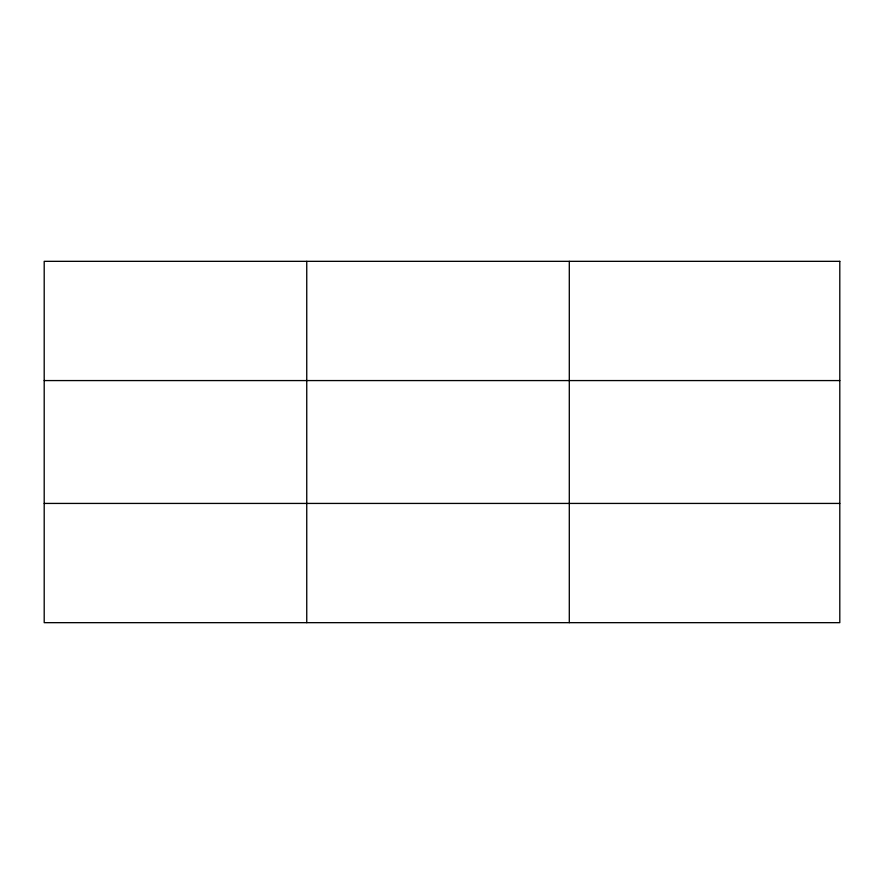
<?xml version="1.0" encoding="UTF-8"?>
<svg xmlns="http://www.w3.org/2000/svg" width="884" height="884" viewBox="0 0 884 884"><rect width="100%" height="100%" fill="white"/><g stroke="black" fill="none" stroke-linecap="round" stroke-linejoin="round"><path stroke-width="1.33" d="M306.748 261.332L306.748 622.668M569.296 261.332L569.296 622.668M44.2 380.573L839.8 380.573M44.2 503.427L839.8 503.427M839.8 261.332L839.8 622.668L44.2 622.668L44.2 261.332L839.8 261.332"/></g></svg>
